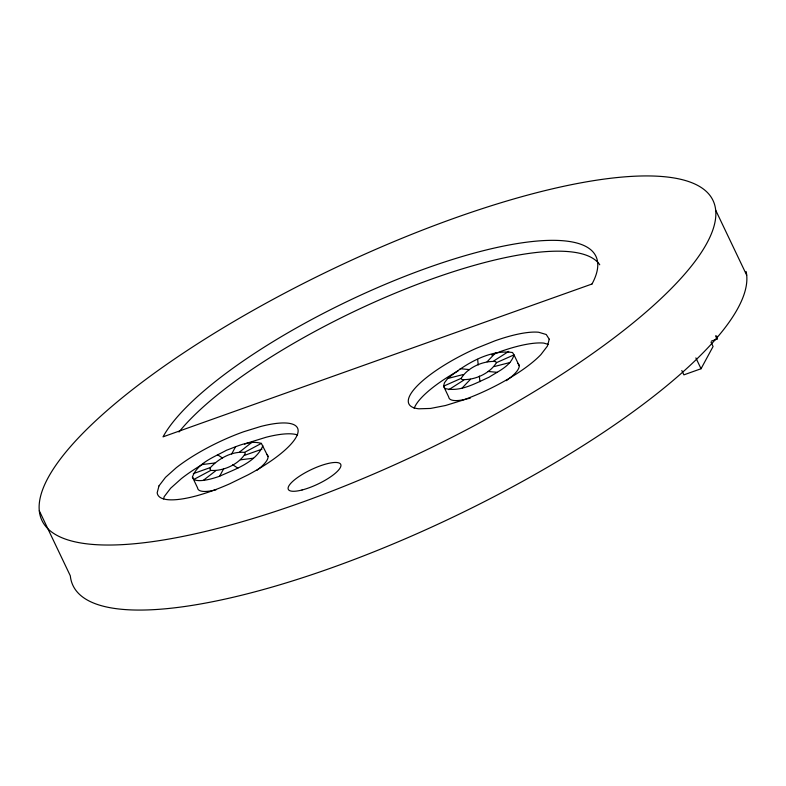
<?xml version="1.0" encoding="UTF-8"?>
<svg xmlns="http://www.w3.org/2000/svg" width="786" height="786" viewBox="0 0 786 786"><rect width="100%" height="100%" fill="white"/><g stroke="black" fill="none" stroke-linecap="round" stroke-linejoin="round"><path stroke-width="1.18" d="M163.586 498.904L164.166 496.713L170.66 488.204L181.389 478.605A77.441 21.212 -25.5 0 1 203.751 463.612M216.179 489.727A38.72 10.611 -25.5 0 1 197.581 487.89L192.413 477.053C197.522 462.866 214.254 457.039 226.506 450.24C237.441 446.291 249.565 439.875 261.374 443.392L268.036 456.578M210.481 467.513L210.029 469.222L210.776 470.401C223.322 471.325 238.718 464.428 245.252 453.571L244.505 452.392C232.027 451.125 218.793 458.454 210.481 467.513L193.317 473.634M192.413 477.053L193.906 479.411A38.72 10.611 -25.5 0 0 219.618 476.228C235.152 469.085 255.755 462.6 262.868 445.741M461.166 378.351C467.709 367.494 483.105 360.597 495.652 361.521L496.398 362.7C489.865 373.556 474.469 380.453 461.922 379.53L461.166 378.351L443.559 386.181L448.727 397.028A38.72 10.611 -25.5 0 0 466.177 399.141M711.369 341.124L717.087 339.08L717.372 336.654L716.459 335.966M219.618 476.228L223.627 468.81M231.654 453.984L235.662 446.576M681.816 370.52L683.889 374.853L701.043 368.742L713.079 346.498L711.006 342.165M447.706 378.508L444.463 382.762L443.559 386.181L445.053 388.539C460.282 392.253 475.461 383.254 489 377.251C498.098 371.306 510.762 366.168 514.015 354.869L512.521 352.521C489.501 349.151 464.899 364.291 447.706 378.508L463.249 374.519M462.148 388.019L470.47 379.274M487.104 361.786L495.416 353.042M239.691 451.921L251.746 442.439M203.564 480.158L215.59 470.873M448.845 389.66L463.819 380.1M493.755 360.961L508.729 351.391M193.906 479.411L210.776 470.401M244.505 452.392L261.374 443.392M496.398 362.7L514.015 354.869L519.182 365.716M491.731 355.026L499.994 351.715A77.441 21.212 -25.5 0 1 543.833 343.099L548.255 344.406M244.8 455.281L261.964 449.16M494.325 366.541L509.859 362.543M201.933 464.585L214.784 462.993M240.496 459.81L253.357 458.218M460.183 368.693L469.488 369.607M488.086 371.444L497.381 372.358M217.427 454.672L222.536 458.041M232.744 464.762L237.853 468.122M715.682 210.186A371.719 101.836 -25.5 0 1 217.83 528.379A371.719 101.836 -25.5 0 1 198.966 342.883A371.719 101.836 -25.5 0 1 715.682 210.186L746.7 275.218M715.535 335.828L717.087 339.08M695.875 357.895L701.043 368.742M39.3 510.782L70.318 575.814A371.719 101.836 -25.5 0 0 425.393 529.931A371.719 101.836 -25.5 0 0 746.101 271.524M477.652 359.369L478.222 364.95M479.352 376.101L479.922 381.682M266.542 454.229A38.72 10.611 -25.5 0 1 256.904 470.293M517.689 363.358A38.72 10.611 -25.5 0 1 509.672 378.184M508.866 378.803A38.72 10.611 -25.5 0 1 506.302 380.689M470.441 397.991A38.72 10.611 -25.5 0 1 467.326 398.856M178.982 431.995A241.96 66.289 -25.5 0 1 406.784 288.472A241.96 66.289 -25.5 0 1 599.747 264.784M414.173 408.327A77.441 21.212 -25.5 0 1 458.1 370.904M244.623 444.139A77.441 21.212 -25.5 0 1 248.857 442.587L266.071 437.262A77.441 21.212 -25.5 0 1 297.57 434.943M158.998 485.866L157.19 492.714A77.441 21.212 -25.5 0 0 229.915 483.714L248.071 474.842A77.441 21.212 -25.5 0 0 297.796 433.263A77.441 21.212 -25.5 0 0 260.903 426.425L243.689 431.74A77.441 21.212 -25.5 0 0 176.221 467.758L165.492 477.357L158.998 485.866M549.237 339.218L547.429 346.056L540.935 354.565A77.441 21.212 -25.5 0 1 462.738 400.182L445.524 405.507L430.571 408.445L418.899 408.799A77.441 21.212 -25.5 0 1 476.513 348.218L494.826 340.869A77.441 21.212 -25.5 0 1 538.665 332.252L546.25 334.512L549.237 339.218M591.966 284.021L163.046 436.839A241.96 66.289 -25.5 0 1 427.79 267.761A241.96 66.289 -25.5 0 1 591.996 284.011M302.04 489.992A29.043 7.958 -25.5 0 0 340.937 465.135A29.043 7.958 -25.5 0 0 300.566 475.501A29.043 7.958 -25.5 0 0 302.04 489.992"/></g></svg>
